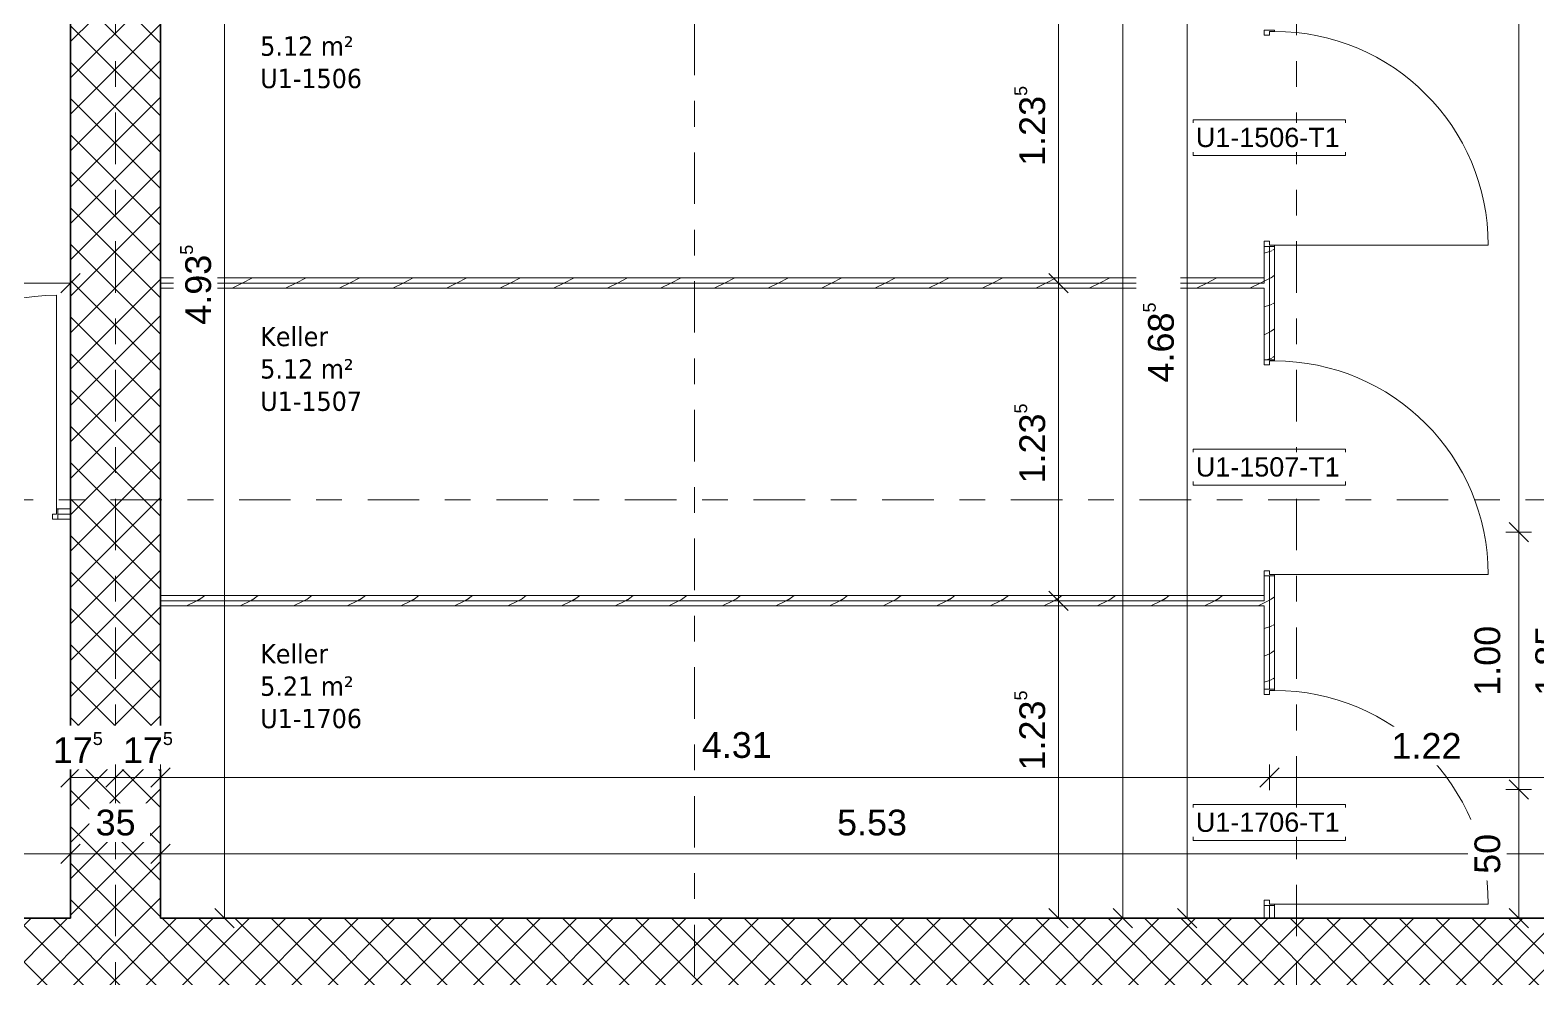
# Model space of a CAD drawing. Header units: metres. Extents: x -86 to 44, y -23 to 39.
# Drawn here: x -22.32 to -16.46, y 18.04 to 21.72 of the extents above; entities that cross this region are included whole.
import ezdxf

# ---------------------------------------------------------------- set-up
doc = ezdxf.new("R2010")
doc.units = ezdxf.units.M
doc.linetypes.add('_Rasterlinie_', pattern=[0.375, 0.2, -0.05, 0.075, -0.05])
for name, color, linetype, lineweight in [('A-____-____-DIMS', 7, 'Continuous', 5), ('A-____-____-DIMS-50', 7, 'Continuous', 5), ('A-AREA-____-IDEN', 7, 'Continuous', 5), ('A-DOOR-____-IDEN', 7, 'Continuous', 5), ('A-DOOR-____-OTLN', 7, 'Continuous', 9), ('A-DOOR-FRAM-MCUT', 7, 'Continuous', 9), ('A-DOOR-OPNG-OTLN', 7, 'Continuous', 9), ('A-WALL-____-MCUT', 7, 'Continuous', 35), ('A-WALL-____-PATT', 7, 'Continuous', 35), ('A-WALL-FNSH-MCUT', 7, 'Continuous', 35), ('S-GRID-____-OTLN', 7, 'Continuous', 5)]:
    doc.layers.add(name, color=color, linetype=linetype, lineweight=lineweight)
doc.styles.add('Arial_1', font='arial.ttf', dxfattribs={"height": 0.1})
doc.styles.add('Arial_2', font='arial.ttf', dxfattribs={"height": 0.075})
doc.styles.add('Verdana_3', font='verdana.ttf', dxfattribs={"width": 0.9, "height": 0.075})
doc.dimstyles.new('Arial_2_00mm_fein', dxfattribs={"dimscale": 0.3048, "dimtxt": 0.102026, "dimasz": 0.246063, "dimexe": 0.164042, "dimexo": 0.0625, "dimgap": 0.123031, "dimtad": 1, "dimdec": 1, "dimlfac": 100, "dimrnd": 0.5, "dimdsep": 46, "dimtxsty": 'Arial_1', "dimblk1": 'OBLIQUE', "dimblk2": 'OBLIQUE', "dimsah": 1, "dimcen": 0.09, "dimazin": 0, "dimtfac": 1, "dimtdec": 4, "dimtix": 1, "dimtmove": 0, "dimatfit": 3, "dimfxl": 0.164042, "dimfxlon": 1, "dimtvp": 1, "dimtfill": 1, "dimtolj": 1, "dimtzin": 0, "dimarcsym": 2})
doc.dimstyles.new('Arial_2_00mm_fein_2', dxfattribs={"dimscale": 0.3048, "dimtxt": 0.102026, "dimasz": 0.246063, "dimexe": 0.164042, "dimexo": 0.0625, "dimgap": 0.123031, "dimtad": 1, "dimrnd": 0.005, "dimzin": 0, "dimdsep": 46, "dimtxsty": 'Arial_1', "dimblk1": 'OBLIQUE', "dimblk2": 'OBLIQUE', "dimsah": 1, "dimcen": 0.09, "dimazin": 0, "dimtfac": 1, "dimtdec": 4, "dimtix": 1, "dimtmove": 0, "dimatfit": 3, "dimfxl": 0.164042, "dimfxlon": 1, "dimtvp": 1, "dimtfill": 1, "dimtolj": 1, "dimtzin": 0, "dimarcsym": 2})
doc.dimstyles.new('SUB_Rohbau_fein', dxfattribs={"dimscale": 0.3048, "dimtxt": 0.102026, "dimasz": 0.246063, "dimexe": 0.164042, "dimexo": 0.0625, "dimgap": 0.123031, "dimtad": 1, "dimdec": 1, "dimlfac": 100, "dimrnd": 0.5, "dimdsep": 46, "dimtxsty": 'Arial_1', "dimblk1": 'OBLIQUE', "dimblk2": 'OBLIQUE', "dimsah": 1, "dimcen": 0.09, "dimazin": 0, "dimtfac": 1, "dimtdec": 4, "dimtix": 1, "dimtmove": 0, "dimatfit": 3, "dimfxl": 0.164042, "dimfxlon": 1, "dimtvp": 1, "dimtfill": 1, "dimtolj": 1, "dimtzin": 0, "dimarcsym": 2})
doc.dimstyles.new('SUB_Rohbau_fein_1', dxfattribs={"dimscale": 0.3048, "dimtxt": 0.102026, "dimasz": 0.246063, "dimexe": 0.164042, "dimexo": 0.0625, "dimgap": 0.123031, "dimtad": 1, "dimrnd": 0.005, "dimzin": 0, "dimdsep": 46, "dimtxsty": 'Arial_1', "dimblk1": 'OBLIQUE', "dimblk2": 'OBLIQUE', "dimsah": 1, "dimcen": 0.09, "dimazin": 0, "dimtfac": 1, "dimtdec": 4, "dimtix": 1, "dimtmove": 0, "dimatfit": 3, "dimfxl": 0.164042, "dimfxlon": 1, "dimtvp": 1, "dimtfill": 1, "dimtolj": 1, "dimtzin": 0, "dimarcsym": 2})
doc.dimstyles.new('SUB_Rohbau_fein_2', dxfattribs={"dimscale": 0.3048, "dimtxt": 0.102026, "dimasz": 0.246063, "dimexe": 0.164042, "dimexo": 0.0625, "dimgap": 0.123031, "dimtad": 1, "dimrnd": 0.005, "dimzin": 0, "dimdsep": 46, "dimtxsty": 'Arial_1', "dimblk1": 'OBLIQUE', "dimblk2": 'OBLIQUE', "dimsah": 1, "dimcen": 0.09, "dimazin": 0, "dimtfac": 1, "dimtdec": 4, "dimtix": 1, "dimtmove": 2, "dimatfit": 3, "dimfxl": 0.164042, "dimfxlon": 1, "dimtvp": 1, "dimtfill": 1, "dimtolj": 1, "dimtzin": 0, "dimarcsym": 2})
doc.dimstyles.new('SUB_Rohbau_fein_3', dxfattribs={"dimscale": 0.3048, "dimtxt": 0.102026, "dimasz": 0.246063, "dimexe": 0.164042, "dimexo": 0.0625, "dimgap": 0.123031, "dimtad": 1, "dimdec": 1, "dimlfac": 100, "dimrnd": 0.5, "dimdsep": 46, "dimtxsty": 'Arial_1', "dimblk1": 'OBLIQUE', "dimblk2": 'OBLIQUE', "dimsah": 1, "dimcen": 0.09, "dimazin": 0, "dimtfac": 1, "dimtdec": 4, "dimtix": 1, "dimtmove": 2, "dimatfit": 3, "dimfxl": 0.164042, "dimfxlon": 1, "dimtvp": 1, "dimtfill": 1, "dimtolj": 1, "dimtzin": 0, "dimarcsym": 2})
doc.dimstyles.new('SUB_Rohbau_fein_9', dxfattribs={"dimscale": 0.3048, "dimtxt": 0.102026, "dimasz": 0.246063, "dimexe": 0.164042, "dimexo": 0.0625, "dimgap": 0.123031, "dimtad": 1, "dimrnd": 0.005, "dimzin": 0, "dimdsep": 46, "dimtxsty": 'Arial_1', "dimblk1": 'OBLIQUE', "dimblk2": 'OBLIQUE', "dimsah": 1, "dimcen": 0.09, "dimazin": 0, "dimtfac": 1, "dimtdec": 4, "dimtix": 1, "dimtmove": 0, "dimatfit": 3, "dimfxl": 0.164042, "dimfxlon": 1, "dimtvp": 1, "dimtfill": 1, "dimtolj": 1, "dimtzin": 0, "dimarcsym": 2})
pattern_1 = [(45, (0, 0), (-0.07071068, 0.07071068), []), (135, (0, 0), (-0.07071068, -0.07071068), [])]
pattern_2 = [(216.87, (0.0833, 0.20825), (0.624749256, 0.416501116), [0.10412, -0.93712]), (206.565, (0.20825, 0.14578), (-0.20825414, -0.2082493), [0.23283, -0.23283]), (198.435, (0.20825, 0.04165), (-0.41650024, -0.20824584), [0.13171, -0.52684])]

# ---------------------------------------------------------------- blocks, each defined once
blk = doc.blocks.new('TU DF 1 - Rahmenstock - stumpf einschlagend - 800x1900 Kellerabteil-V77--01_UG_OK_FFB_AF')
at = {"layer": 'A-DOOR-FRAM-MCUT', "color": 253, "true_color": 0x999999}
for p, q in [((-0.415, 0.02), (-0.42, 0.02)), ((-0.42, 0.02), (-0.42, -0.02)), ((-0.415, 0), (-0.415, 0.02)), ((-0.4, 0), (-0.415, 0)), ((-0.4, -0.02), (-0.4, 0)), ((0.415, 0), (0.4, 0)), ((0.4, 0), (0.4, -0.02)), ((0.42, 0.02), (0.415, 0.02)), ((0.415, 0.02), (0.415, 0)), ((0.42, -0.02), (0.42, 0.02)), ((-0.42, -0.02), (-0.4, -0.02)), ((0.4, -0.02), (0.42, -0.02))]:
    blk.add_line(p, q, dxfattribs=at)
at = {"layer": 'A-DOOR-OPNG-OTLN', "color": 253, "true_color": 0x999999}
blk.add_line((0.415, 0.02), (0.415, 0.85), dxfattribs=at)
blk.add_arc((0.415, 0.02), 0.83, 90, 180, dxfattribs=at)
blk = doc.blocks.new('DIMBLOCK171--01_UG_OK_FFB_AF')
at = {"layer": 'A-____-____-DIMS-50'}
for p, q in [((-25.493, 18.5216), (-25.5305, 18.4841)), ((-25.493, 18.5216), (-25.493, 18.5716)), ((-25.493, 18.5216), (-25.4555, 18.5591)), ((-25.493, 18.5216), (-22.163, 18.5216)), ((-25.493, 18.5216), (-25.493, 18.4716)), ((-22.163, 18.5216), (-22.2005, 18.4841)), ((-22.163, 18.5216), (-22.163, 18.5716)), ((-22.163, 18.5216), (-22.1255, 18.5591)), ((-22.163, 18.5216), (-22.163, 18.4716))]:
    blk.add_line(p, q, dxfattribs=at)
at = {"layer": 'A-____-____-DIMS-50', "color": 0, "insert": (-23.9637, 18.6936), "char_height": 0.1, "width": 0.325653, "attachment_point": 1, "line_spacing_factor": 0.941778, "style": 'Arial_1', "bg_fill": 3, "box_fill_scale": 1.25, "bg_fill_color": 256, "bg_fill_true_color": 13158600, "bg_fill_transparency": 0}
blk.add_mtext('3.33', dxfattribs=at)
blk = doc.blocks.new('_Oblique')
at = {"color": 0, "linetype": 'ByBlock', "lineweight": -2}
blk.add_line((-0.5, -0.5), (0.5, 0.5), dxfattribs=at)
blk = doc.blocks.new('DIMBLOCK172--01_UG_OK_FFB_AF')
at = {"layer": 'A-____-____-DIMS-50'}
for p, q in [((-22.163, 18.5216), (-22.2005, 18.4841)), ((-22.163, 18.5216), (-22.163, 18.5716)), ((-22.163, 18.5216), (-22.1255, 18.5591)), ((-22.163, 18.5216), (-21.813, 18.5216)), ((-22.163, 18.5216), (-22.163, 18.4716)), ((-21.813, 18.5216), (-21.8505, 18.4841)), ((-21.813, 18.5216), (-21.813, 18.5716)), ((-21.813, 18.5216), (-21.7755, 18.5591)), ((-21.813, 18.5216), (-21.813, 18.4716))]:
    blk.add_line(p, q, dxfattribs=at)
at = {"layer": 'A-____-____-DIMS-50', "color": 0, "insert": (-22.0656, 18.6936), "char_height": 0.1, "width": 0.186088, "attachment_point": 1, "line_spacing_factor": 0.941778, "style": 'Arial_1', "bg_fill": 3, "box_fill_scale": 1.25, "bg_fill_color": 256, "bg_fill_true_color": 13158600, "bg_fill_transparency": 0}
blk.add_mtext('35', dxfattribs=at)
blk = doc.blocks.new('DIMBLOCK173--01_UG_OK_FFB_AF')
at = {"layer": 'A-____-____-DIMS-50'}
for p, q in [((-21.813, 18.5216), (-21.8505, 18.4841)), ((-21.813, 18.5216), (-21.813, 18.5716)), ((-21.813, 18.5216), (-21.7755, 18.5591)), ((-21.813, 18.5216), (-16.283, 18.5216)), ((-21.813, 18.5216), (-21.813, 18.4716)), ((-16.283, 18.5216), (-16.3205, 18.4841)), ((-16.283, 18.5216), (-16.283, 18.5716)), ((-16.283, 18.5216), (-16.2455, 18.5591)), ((-16.283, 18.5216), (-16.283, 18.4716))]:
    blk.add_line(p, q, dxfattribs=at)
at = {"layer": 'A-____-____-DIMS-50', "color": 0, "insert": (-19.1837, 18.6936), "char_height": 0.1, "width": 0.325653, "attachment_point": 1, "line_spacing_factor": 0.941778, "style": 'Arial_1', "bg_fill": 3, "box_fill_scale": 1.25, "bg_fill_color": 256, "bg_fill_true_color": 13158600, "bg_fill_transparency": 0}
blk.add_mtext('5.53', dxfattribs=at)
blk = doc.blocks.new('DIMBLOCK184--01_UG_OK_FFB_AF')
at = {"layer": 'A-____-____-DIMS-50'}
for p, q in [((-21.5652, 23.2066), (-21.6152, 23.2066)), ((-21.5652, 23.2066), (-21.6027, 23.2441)), ((-21.5652, 18.2716), (-21.5652, 23.2066)), ((-21.5652, 23.2066), (-21.5277, 23.1691)), ((-21.5652, 23.2066), (-21.5152, 23.2066)), ((-21.5652, 18.2716), (-21.6027, 18.3091)), ((-21.5652, 18.2716), (-21.6152, 18.2716)), ((-21.5652, 18.2716), (-21.5277, 18.2341)), ((-21.5652, 18.2716), (-21.5152, 18.2716))]:
    blk.add_line(p, q, dxfattribs=at)
at = {"layer": 'A-____-____-DIMS-50', "color": 0, "insert": (-21.7372, 20.5774), "char_height": 0.1, "width": 0.388091, "attachment_point": 1, "rotation": 90, "line_spacing_factor": 0.941778, "style": 'Arial_1', "bg_fill": 3, "box_fill_scale": 1.25, "bg_fill_color": 256, "bg_fill_true_color": 13158600, "bg_fill_transparency": 0}
blk.add_mtext('4.93\\A2\\H0.5x;\\S5^  ;\\H2x;', dxfattribs=at)
blk = doc.blocks.new('DIMBLOCK185--01_UG_OK_FFB_AF')
at = {"layer": 'A-____-____-DIMS-50'}
for p, q in [((-16.5343, 18.7716), (-16.5843, 18.7716)), ((-16.5343, 18.7716), (-16.5718, 18.8091)), ((-16.5343, 18.2716), (-16.5343, 18.7716)), ((-16.5343, 18.7716), (-16.4968, 18.7341)), ((-16.5343, 18.7716), (-16.4843, 18.7716)), ((-16.5343, 18.2716), (-16.5718, 18.3091)), ((-16.5343, 18.2716), (-16.5843, 18.2716)), ((-16.5343, 18.2716), (-16.4968, 18.2341)), ((-16.5343, 18.2716), (-16.4843, 18.2716))]:
    blk.add_line(p, q, dxfattribs=at)
at = {"layer": 'A-____-____-DIMS-50', "color": 0, "insert": (-16.7063, 18.444), "char_height": 0.1, "width": 0.186088, "attachment_point": 1, "rotation": 90, "line_spacing_factor": 0.941778, "style": 'Arial_1', "bg_fill": 3, "box_fill_scale": 1.25, "bg_fill_color": 256, "bg_fill_true_color": 13158600, "bg_fill_transparency": 0}
blk.add_mtext('50', dxfattribs=at)
blk = doc.blocks.new('DIMBLOCK186--01_UG_OK_FFB_AF')
at = {"layer": 'A-____-____-DIMS-50'}
for p, q in [((-16.5343, 19.7716), (-16.5718, 19.8091)), ((-16.5343, 19.7716), (-16.5843, 19.7716)), ((-16.5343, 18.7716), (-16.5343, 19.7716)), ((-16.5343, 19.7716), (-16.4968, 19.7341)), ((-16.5343, 19.7716), (-16.4843, 19.7716)), ((-16.5343, 18.7716), (-16.5843, 18.7716)), ((-16.5343, 18.7716), (-16.5718, 18.8091)), ((-16.5343, 18.7716), (-16.4968, 18.7341)), ((-16.5343, 18.7716), (-16.4843, 18.7716))]:
    blk.add_line(p, q, dxfattribs=at)
at = {"layer": 'A-____-____-DIMS-50', "color": 0, "char_height": 0.1, "width": 0.325653, "attachment_point": 1, "rotation": 90, "line_spacing_factor": 0.941778, "style": 'Arial_1', "bg_fill": 3, "box_fill_scale": 1.25, "bg_fill_color": 256, "bg_fill_true_color": 13158600, "bg_fill_transparency": 0}
for s, insert in [('1.00', (-16.7063, 19.1359)), ('1.85', (-16.4697, 19.1359))]:
    blk.add_mtext(s, dxfattribs=dict(at, insert=insert))
blk = doc.blocks.new('DIMBLOCK187--01_UG_OK_FFB_AF')
at = {"layer": 'A-____-____-DIMS-50'}
for p, q in [((-16.5343, 27.2516), (-16.5843, 27.2516)), ((-16.5343, 27.2516), (-16.5718, 27.2891)), ((-16.5343, 19.7716), (-16.5343, 27.2516)), ((-16.5343, 27.2516), (-16.4968, 27.2141)), ((-16.5343, 27.2516), (-16.4843, 27.2516)), ((-16.5343, 19.7716), (-16.5718, 19.8091)), ((-16.5343, 19.7716), (-16.5843, 19.7716)), ((-16.5343, 19.7716), (-16.4968, 19.7341)), ((-16.5343, 19.7716), (-16.4843, 19.7716))]:
    blk.add_line(p, q, dxfattribs=at)
at = {"layer": 'A-____-____-DIMS-50', "color": 0, "insert": (-16.7063, 23.3759), "char_height": 0.1, "width": 0.325653, "attachment_point": 1, "rotation": 90, "line_spacing_factor": 0.941778, "style": 'Arial_1', "bg_fill": 3, "box_fill_scale": 1.25, "bg_fill_color": 256, "bg_fill_true_color": 13158600, "bg_fill_transparency": 0}
blk.add_mtext('7.48', dxfattribs=at)
blk = doc.blocks.new('DIMBLOCK207--01_UG_OK_FFB_AF')
at = {"layer": 'A-____-____-DIMS-50'}
for p, q in [((-17.823, 22.9566), (-17.8605, 22.9941)), ((-17.823, 22.9566), (-17.873, 22.9566)), ((-17.823, 18.2716), (-17.823, 22.9566)), ((-17.823, 22.9566), (-17.7855, 22.9191)), ((-17.823, 22.9566), (-17.773, 22.9566)), ((-17.823, 18.2716), (-17.8605, 18.3091)), ((-17.823, 18.2716), (-17.873, 18.2716)), ((-17.823, 18.2716), (-17.7855, 18.2341)), ((-17.823, 18.2716), (-17.773, 18.2716))]:
    blk.add_line(p, q, dxfattribs=at)
at = {"layer": 'A-____-____-DIMS-50', "color": 0, "insert": (-17.995, 20.3529), "char_height": 0.1, "width": 0.388091, "attachment_point": 1, "rotation": 90, "line_spacing_factor": 0.941778, "style": 'Arial_1', "bg_fill": 3, "box_fill_scale": 1.25, "bg_fill_color": 256, "bg_fill_true_color": 13158600, "bg_fill_transparency": 0}
blk.add_mtext('4.68\\A2\\H0.5x;\\S5^  ;\\H2x;', dxfattribs=at)
blk = doc.blocks.new('DIMBLOCK210--01_UG_OK_FFB_AF')
at = {"layer": 'A-____-____-DIMS-50'}
for p, q in [((-18.073, 29.8016), (-18.1105, 29.8391)), ((-18.073, 29.8016), (-18.123, 29.8016)), ((-18.073, 18.2716), (-18.073, 29.8016)), ((-18.073, 29.8016), (-18.0355, 29.7641)), ((-18.073, 29.8016), (-18.023, 29.8016)), ((-18.073, 18.2716), (-18.1105, 18.3091)), ((-18.073, 18.2716), (-18.123, 18.2716)), ((-18.073, 18.2716), (-18.0355, 18.2341)), ((-18.073, 18.2716), (-18.023, 18.2716))]:
    blk.add_line(p, q, dxfattribs=at)
at = {"layer": 'A-____-____-DIMS-50', "color": 0, "insert": (-18.245, 23.8621), "char_height": 0.1, "width": 0.418697, "attachment_point": 1, "rotation": 90, "line_spacing_factor": 0.941778, "style": 'Arial_1', "bg_fill": 3, "box_fill_scale": 1.25, "bg_fill_color": 256, "bg_fill_true_color": 13158600, "bg_fill_transparency": 0}
blk.add_mtext('11.53', dxfattribs=at)
blk = doc.blocks.new('DIMBLOCK1682--01_UG_OK_FFB_AF')
at = {"layer": 'A-____-____-DIMS-50'}
for p, q in [((-22.163, 18.8191), (-22.2005, 18.7816)), ((-22.163, 18.8191), (-22.163, 18.8691)), ((-22.163, 18.8191), (-22.1255, 18.8566)), ((-22.163, 18.8191), (-21.988, 18.8191)), ((-22.163, 18.8191), (-22.163, 18.7691)), ((-21.988, 18.8191), (-22.0255, 18.7816)), ((-21.988, 18.8191), (-21.988, 18.8691)), ((-21.988, 18.8191), (-21.9505, 18.8566)), ((-21.988, 18.8191), (-21.988, 18.7691))]:
    blk.add_line(p, q, dxfattribs=at)
at = {"layer": 'A-____-____-DIMS-50', "color": 0, "insert": (-22.2321, 18.9947), "char_height": 0.1, "width": 0.248525, "attachment_point": 1, "line_spacing_factor": 0.941778, "style": 'Arial_1', "bg_fill": 3, "box_fill_scale": 1.25, "bg_fill_color": 256, "bg_fill_true_color": 13158600, "bg_fill_transparency": 0}
blk.add_mtext('17\\A2\\H0.5x;\\S5^  ;\\H2x;', dxfattribs=at)
blk = doc.blocks.new('DIMBLOCK1683--01_UG_OK_FFB_AF')
at = {"layer": 'A-____-____-DIMS-50'}
for p, q in [((-21.988, 18.8191), (-22.0255, 18.7816)), ((-21.988, 18.8191), (-21.988, 18.8691)), ((-21.988, 18.8191), (-21.9505, 18.8566)), ((-21.988, 18.8191), (-21.813, 18.8191)), ((-21.988, 18.8191), (-21.988, 18.7691)), ((-21.813, 18.8191), (-21.8505, 18.7816)), ((-21.813, 18.8191), (-21.813, 18.8691)), ((-21.813, 18.8191), (-21.7755, 18.8566)), ((-21.813, 18.8191), (-21.813, 18.7691))]:
    blk.add_line(p, q, dxfattribs=at)
at = {"layer": 'A-____-____-DIMS-50', "color": 0, "insert": (-21.9594, 18.9947), "char_height": 0.1, "width": 0.248525, "attachment_point": 1, "line_spacing_factor": 0.941778, "style": 'Arial_1', "bg_fill": 3, "box_fill_scale": 1.25, "bg_fill_color": 256, "bg_fill_true_color": 13158600, "bg_fill_transparency": 0}
blk.add_mtext('17\\A2\\H0.5x;\\S5^  ;\\H2x;', dxfattribs=at)
blk = doc.blocks.new('DIMBLOCK1684--01_UG_OK_FFB_AF')
at = {"layer": 'A-____-____-DIMS-50'}
for p, q in [((-21.813, 18.8191), (-21.8505, 18.7816)), ((-21.813, 18.8191), (-21.813, 18.8691)), ((-21.813, 18.8191), (-21.7755, 18.8566)), ((-21.813, 18.8191), (-17.503, 18.8191)), ((-21.813, 18.8191), (-21.813, 18.7691)), ((-17.503, 18.8191), (-17.5405, 18.7816)), ((-17.503, 18.8191), (-17.503, 18.8691)), ((-17.503, 18.8191), (-17.4655, 18.8566)), ((-17.503, 18.8191), (-17.503, 18.7691))]:
    blk.add_line(p, q, dxfattribs=at)
at = {"layer": 'A-____-____-DIMS-50', "color": 0, "insert": (-19.7094, 18.9947), "char_height": 0.1, "width": 0.325653, "attachment_point": 1, "line_spacing_factor": 0.941778, "style": 'Arial_1', "bg_fill": 3, "box_fill_scale": 1.25, "bg_fill_color": 256, "bg_fill_true_color": 13158600, "bg_fill_transparency": 0}
blk.add_mtext('4.31', dxfattribs=at)
blk = doc.blocks.new('DIMBLOCK1685--01_UG_OK_FFB_AF')
at = {"layer": 'A-____-____-DIMS-50'}
for p, q in [((-17.503, 18.8191), (-17.5405, 18.7816)), ((-17.503, 18.8191), (-17.503, 18.8691)), ((-17.503, 18.8191), (-17.4655, 18.8566)), ((-17.503, 18.8191), (-16.283, 18.8191)), ((-17.503, 18.8191), (-17.503, 18.7691)), ((-16.283, 18.8191), (-16.3205, 18.7816)), ((-16.283, 18.8191), (-16.283, 18.8691)), ((-16.283, 18.8191), (-16.2455, 18.8566)), ((-16.283, 18.8191), (-16.283, 18.7691))]:
    blk.add_line(p, q, dxfattribs=at)
at = {"layer": 'A-____-____-DIMS-50', "color": 0, "insert": (-17.0287, 18.9911), "char_height": 0.1, "width": 0.325653, "attachment_point": 1, "line_spacing_factor": 0.941778, "style": 'Arial_1', "bg_fill": 3, "box_fill_scale": 1.25, "bg_fill_color": 256, "bg_fill_true_color": 13158600, "bg_fill_transparency": 0}
blk.add_mtext('1.22', dxfattribs=at)
blk = doc.blocks.new('DIMBLOCK1686--01_UG_OK_FFB_AF')
at = {"layer": 'A-____-____-DIMS-50'}
for p, q in [((-18.323, 19.5053), (-18.3605, 19.5428)), ((-18.323, 19.5053), (-18.373, 19.5053)), ((-18.323, 18.2716), (-18.323, 19.5053)), ((-18.323, 19.5053), (-18.2855, 19.4678)), ((-18.323, 19.5053), (-18.273, 19.5053)), ((-18.323, 18.2716), (-18.3605, 18.3091)), ((-18.323, 18.2716), (-18.373, 18.2716)), ((-18.323, 18.2716), (-18.2855, 18.2341)), ((-18.323, 18.2716), (-18.273, 18.2716))]:
    blk.add_line(p, q, dxfattribs=at)
at = {"layer": 'A-____-____-DIMS-50', "color": 0, "insert": (-18.495, 18.8457), "char_height": 0.1, "width": 0.388091, "attachment_point": 1, "rotation": 90, "line_spacing_factor": 0.941778, "style": 'Arial_1', "bg_fill": 3, "box_fill_scale": 1.25, "bg_fill_color": 256, "bg_fill_true_color": 13158600, "bg_fill_transparency": 0}
blk.add_mtext('1.23\\A2\\H0.5x;\\S5^  ;\\H2x;', dxfattribs=at)
blk = doc.blocks.new('DIMBLOCK1687--01_UG_OK_FFB_AF')
at = {"layer": 'A-____-____-DIMS-50'}
for p, q in [((-18.323, 20.7391), (-18.3605, 20.7766)), ((-18.323, 20.7391), (-18.373, 20.7391)), ((-18.323, 19.5053), (-18.323, 20.7391)), ((-18.323, 20.7391), (-18.2855, 20.7016)), ((-18.323, 20.7391), (-18.273, 20.7391)), ((-18.323, 19.5053), (-18.3605, 19.5428)), ((-18.323, 19.5053), (-18.373, 19.5053)), ((-18.323, 19.5053), (-18.2855, 19.4678)), ((-18.323, 19.5053), (-18.273, 19.5053))]:
    blk.add_line(p, q, dxfattribs=at)
at = {"layer": 'A-____-____-DIMS-50', "color": 0, "insert": (-18.495, 19.9605), "char_height": 0.1, "width": 0.388091, "attachment_point": 1, "rotation": 90, "line_spacing_factor": 0.941778, "style": 'Arial_1', "bg_fill": 3, "box_fill_scale": 1.25, "bg_fill_color": 256, "bg_fill_true_color": 13158600, "bg_fill_transparency": 0}
blk.add_mtext('1.23\\A2\\H0.5x;\\S5^  ;\\H2x;', dxfattribs=at)
blk = doc.blocks.new('DIMBLOCK1688--01_UG_OK_FFB_AF')
at = {"layer": 'A-____-____-DIMS-50'}
for p, q in [((-18.323, 21.9728), (-18.3605, 22.0103)), ((-18.323, 21.9728), (-18.373, 21.9728)), ((-18.323, 20.7391), (-18.323, 21.9728)), ((-18.323, 21.9728), (-18.2855, 21.9353)), ((-18.323, 21.9728), (-18.273, 21.9728)), ((-18.323, 20.7391), (-18.3605, 20.7766)), ((-18.323, 20.7391), (-18.373, 20.7391)), ((-18.323, 20.7391), (-18.2855, 20.7016)), ((-18.323, 20.7391), (-18.273, 20.7391))]:
    blk.add_line(p, q, dxfattribs=at)
at = {"layer": 'A-____-____-DIMS-50', "color": 0, "insert": (-18.495, 21.1942), "char_height": 0.1, "width": 0.388091, "attachment_point": 1, "rotation": 90, "line_spacing_factor": 0.941778, "style": 'Arial_1', "bg_fill": 3, "box_fill_scale": 1.25, "bg_fill_color": 256, "bg_fill_true_color": 13158600, "bg_fill_transparency": 0}
blk.add_mtext('1.23\\A2\\H0.5x;\\S5^  ;\\H2x;', dxfattribs=at)
blk = doc.blocks.new('DIMBLOCK1720--01_UG_OK_FFB_AF')
at = {"layer": 'A-____-____-DIMS-50'}
for p, q in [((-23.383, 20.739), (-23.383, 20.789)), ((-23.383, 20.739), (-23.3455, 20.7765)), ((-22.163, 20.739), (-22.163, 20.789)), ((-22.163, 20.739), (-22.1255, 20.7765)), ((-23.383, 20.739), (-23.4205, 20.7015)), ((-23.383, 20.739), (-22.163, 20.739)), ((-23.383, 20.739), (-23.383, 20.689)), ((-22.163, 20.739), (-22.2005, 20.7015)), ((-22.163, 20.739), (-22.163, 20.689))]:
    blk.add_line(p, q, dxfattribs=at)
at = {"layer": 'A-____-____-DIMS-50', "color": 0, "insert": (-22.9087, 20.911), "char_height": 0.1, "width": 0.325653, "attachment_point": 1, "line_spacing_factor": 0.941778, "style": 'Arial_1', "bg_fill": 3, "box_fill_scale": 1.25, "bg_fill_color": 256, "bg_fill_true_color": 13158600, "bg_fill_transparency": 0}
blk.add_mtext('1.22', dxfattribs=at)

msp = doc.modelspace()

# ---------------------------------------------------------------- hatches: boundary and pattern name
at = {"layer": 'A-WALL-____-PATT', "lineweight": 9}
h = msp.add_hatch(dxfattribs=at)
h.set_pattern_fill('FP_1', color=256, style=0, pattern_type=2)
h.set_pattern_definition(pattern_1)
h.paths.add_polyline_path([(-22.163, 18.2716), (-21.813, 18.2716), (-21.813, 23.4566), (-22.163, 23.4566), (-22.163, 18.2905)])
at = {"layer": 'A-WALL-____-PATT', "lineweight": 9, "true_color": 0xc3b7ad}
h = msp.add_hatch(dxfattribs=at)
h.set_pattern_fill('FP_4', color=9, style=0, pattern_type=2)
h.set_pattern_definition(pattern_2)
h.paths.add_polyline_path([(-17.523, 18.2716), (-17.503, 18.2716), (-17.503, 18.3216), (-17.523, 18.3216), (-17.523, 18.2765)])
h.paths.add_polyline_path([(-17.503, 19.1616), (-17.503, 19.6016), (-17.523, 19.6016), (-17.523, 19.1616)])
h.paths.add_polyline_path([(-17.523, 20.4416), (-17.503, 20.4416), (-17.503, 20.8816), (-17.523, 20.8816), (-17.523, 20.7191)])
h.paths.add_polyline_path([(-17.503, 21.7216), (-17.503, 22.0391), (-17.523, 22.0391), (-17.523, 21.7216)])
h.paths.add_polyline_path([(-17.503, 22.8791), (-17.503, 22.9566), (-17.523, 22.9566), (-17.523, 22.8791)])
h = msp.add_hatch(dxfattribs=at)
h.set_pattern_fill('FP_4', color=9, style=0, pattern_type=2)
h.set_pattern_definition(pattern_2)
h.paths.add_polyline_path([(-17.483, 18.2716), (-17.483, 18.3216), (-17.503, 18.3216), (-17.503, 18.2716)])
h.paths.add_polyline_path([(-17.483, 19.1616), (-17.483, 19.6016), (-17.503, 19.6016), (-17.503, 19.1616)])
h.paths.add_polyline_path([(-17.483, 20.4416), (-17.483, 20.8816), (-17.503, 20.8816), (-17.503, 20.4416)])
h.paths.add_polyline_path([(-17.483, 21.7216), (-17.483, 22.0391), (-17.503, 22.0391), (-17.503, 21.7216)])
h.paths.add_polyline_path([(-17.483, 22.8791), (-17.483, 22.9566), (-17.503, 22.9566), (-17.503, 22.8791), (-17.4952, 22.8791)])
h = msp.add_hatch(dxfattribs=at)
h.set_pattern_fill('FP_4', color=9, style=0, pattern_type=2)
h.set_pattern_definition(pattern_2)
h.paths.add_polyline_path([(-17.523, 20.7391), (-17.523, 20.7591), (-21.813, 20.7591), (-21.813, 20.7391), (-18.9641, 20.7391)])
h = msp.add_hatch(dxfattribs=at)
h.set_pattern_fill('FP_4', color=9, style=0, pattern_type=2)
h.set_pattern_definition(pattern_2)
h.paths.add_polyline_path([(-17.523, 20.7191), (-17.523, 20.7391), (-21.813, 20.7391), (-21.813, 20.7191), (-18.9641, 20.7191)])
h = msp.add_hatch(dxfattribs=at)
h.set_pattern_fill('FP_4', color=9, style=0, pattern_type=2)
h.set_pattern_definition(pattern_2)
h.paths.add_polyline_path([(-22.1664, 19.8416), (-22.163, 19.8416), (-22.163, 19.8616), (-22.213, 19.8616), (-22.213, 19.8416), (-22.1708, 19.8416)])
h.paths.add_polyline_path([(-25.493, 19.8416), (-23.053, 19.8416), (-23.053, 19.8616), (-25.493, 19.8616)])
h = msp.add_hatch(dxfattribs=at)
h.set_pattern_fill('FP_4', color=9, style=0, pattern_type=2)
h.set_pattern_definition(pattern_2)
h.paths.add_polyline_path([(-22.1697, 19.8216), (-22.163, 19.8216), (-22.163, 19.8416), (-22.213, 19.8416), (-22.213, 19.8216), (-22.1786, 19.8216)])
h.paths.add_polyline_path([(-25.493, 19.8216), (-23.053, 19.8216), (-23.053, 19.8416), (-25.493, 19.8416)])
h = msp.add_hatch(dxfattribs=at)
h.set_pattern_fill('FP_4', color=9, style=0, pattern_type=2)
h.set_pattern_definition(pattern_2)
h.paths.add_polyline_path([(-21.7909, 19.5053), (-17.523, 19.5053), (-17.523, 19.5253), (-21.813, 19.5253), (-21.813, 19.5053), (-21.8072, 19.5053)])
h = msp.add_hatch(dxfattribs=at)
h.set_pattern_fill('FP_4', color=9, style=0, pattern_type=2)
h.set_pattern_definition(pattern_2)
h.paths.add_polyline_path([(-21.315, 19.4853), (-17.523, 19.4853), (-17.523, 19.5053), (-21.813, 19.5053), (-21.813, 19.4853), (-21.7687, 19.4853)])
at = {"layer": 'A-WALL-____-PATT', "lineweight": 9}
h = msp.add_hatch(dxfattribs=at)
h.set_pattern_fill('FP_1', color=256, style=0, pattern_type=2)
h.set_pattern_definition(pattern_1)
h.paths.add_polyline_path([(-25.0335, 17.9716), (-16.283, 17.9716), (-16.283, 18.2716), (-25.493, 18.2716), (-25.493, 17.9716)])

# ---------------------------------------------------------------- linework, layer by layer
at = {"layer": 'A-WALL-____-MCUT'}
for p, q in [((-22.163, 23.4566), (-22.163, 18.2716)), ((-21.813, 20.7391), (-21.813, 23.2066)), ((-21.813, 18.2716), (-21.813, 20.7391)), ((-22.163, 18.2716), (-25.493, 18.2716)), ((-16.283, 18.2716), (-21.813, 18.2716))]:
    msp.add_line(p, q, dxfattribs=at)
at = {"layer": 'A-WALL-____-MCUT', "color": 253, "lineweight": 9, "true_color": 0x999999}
for p, q in [((-17.503, 20.4416), (-17.503, 20.8816)), ((-17.523, 20.7391), (-17.523, 20.7591)), ((-21.813, 20.7391), (-17.523, 20.7391)), ((-22.163, 19.8416), (-22.213, 19.8416)), ((-17.503, 19.1616), (-17.503, 19.6016)), ((-17.523, 19.5053), (-17.523, 19.5253)), ((-21.813, 19.5053), (-17.523, 19.5053)), ((-17.503, 18.2716), (-17.503, 18.3216))]:
    msp.add_line(p, q, dxfattribs=at)
at = {"layer": 'A-WALL-FNSH-MCUT', "color": 253, "lineweight": 9, "true_color": 0x999999}
for p, q in [((-17.523, 20.8816), (-17.523, 20.7591)), ((-17.483, 20.8816), (-17.523, 20.8816)), ((-17.483, 20.4416), (-17.483, 20.8816)), ((-17.523, 20.7591), (-21.813, 20.7591)), ((-21.813, 20.7191), (-17.523, 20.7191)), ((-17.523, 20.7191), (-17.523, 20.4416)), ((-17.523, 20.4416), (-17.483, 20.4416)), ((-22.163, 19.8616), (-22.213, 19.8616)), ((-22.213, 19.8616), (-22.213, 19.8216)), ((-22.213, 19.8216), (-22.163, 19.8216)), ((-17.523, 19.6016), (-17.523, 19.5253)), ((-17.483, 19.6016), (-17.523, 19.6016)), ((-17.483, 19.1616), (-17.483, 19.6016)), ((-17.523, 19.5253), (-21.813, 19.5253)), ((-21.813, 19.4853), (-17.523, 19.4853)), ((-17.523, 19.4853), (-17.523, 19.1616)), ((-17.523, 19.1616), (-17.483, 19.1616)), ((-17.523, 18.3216), (-17.523, 18.2716)), ((-17.483, 18.3216), (-17.523, 18.3216)), ((-17.483, 18.2716), (-17.483, 18.3216))]:
    msp.add_line(p, q, dxfattribs=at)
at = {"layer": 'S-GRID-____-OTLN', "color": 8, "linetype": '_Rasterlinie_', "true_color": 0x808080}
for p, q in [((-21.988, 35.9016), (-21.988, 15.5711)), ((-17.398, 35.9016), (-17.398, 15.5711)), ((-19.738, -3.9534), (-19.738, 34.9016)), ((-33.508, 19.8966), (28.7515, 19.8966))]:
    msp.add_line(p, q, dxfattribs=at)

# ---------------------------------------------------------------- block references
at = {"layer": 'A-DOOR-____-OTLN', "color": 253, "true_color": 0x999999, "rotation": 269.9999999999999}
for p in [(-17.503, 21.3016), (-17.503, 20.0216), (-17.503, 18.7416)]:
    msp.add_blockref('TU DF 1 - Rahmenstock - stumpf einschlagend - 800x1900 Kellerabteil-V77--01_UG_OK_FFB_AF', p, dxfattribs=at)
at = {"layer": 'A-DOOR-____-OTLN', "color": 253, "true_color": 0x999999}
msp.add_blockref('TU DF 1 - Rahmenstock - stumpf einschlagend - 800x1900 Kellerabteil-V77--01_UG_OK_FFB_AF', (-22.633, 19.8416), dxfattribs=at)

# ---------------------------------------------------------------- texts
at = {"layer": 'A-AREA-____-IDEN', "color": 8, "true_color": 0x808080, "char_height": 0.075, "attachment_point": 1, "style": 'Verdana_3'}
for s, insert, width in [('5.12 m²', (-21.426, 21.6972), 0.472595), ('U1-1506', (-21.426, 21.5715), 0.497848), ('Keller', (-21.426, 20.5691), 0.331899), ('5.12 m²', (-21.426, 20.4434), 0.472595), ('U1-1507', (-21.426, 20.3178), 0.497848), ('Keller', (-21.426, 19.3365), 0.331899), ('5.21 m²', (-21.426, 19.2109), 0.472595), ('U1-1706', (-21.426, 19.0852), 0.497848)]:
    msp.add_mtext(s, dxfattribs=dict(at, insert=insert, width=width))

# ---------------------------------------------------------------- next in the draw order: dimensions: what is measured, and where the dimension line sits
at = {"layer": 'A-____-____-DIMS'}
for base, p1, p2, dimstyle, override, picture, middle in [((-22.163, 20.739), (-23.383, 20.789), (-22.163, 20.789), 'SUB_Rohbau_fein_9', {"dimpost": '<>', "dimfxl": 1.22}, 'DIMBLOCK1720--01_UG_OK_FFB_AF', (-22.773, 20.8267)), ((-22.163, 18.5216), (-25.493, 18.5716), (-22.163, 18.5716), 'SUB_Rohbau_fein_1', {"dimpost": '<>', "dimfxl": 3.33}, 'DIMBLOCK171--01_UG_OK_FFB_AF', (-23.828, 18.6101))]:
    dim = msp.add_linear_dim(base=base, p1=p1, p2=p2, dimstyle=dimstyle, override=override, dxfattribs=at)
    dim.commit()
    dim.dimension.update_dxf_attribs({"geometry": picture, "text_midpoint": middle})
dim = msp.add_linear_dim(base=(-21.988, 18.8191), p1=(-22.163, 18.8691), p2=(-21.988, 18.8691), text='\\A1;17\\Q;{\\A1;{\\H0.5x;\\S5^ ;}}', dimstyle='SUB_Rohbau_fein_3', override={"dimpost": '<>', "dimfxl": 0.175}, dxfattribs=at)
dim.commit()
dim.dimension.update_dxf_attribs({"geometry": 'DIMBLOCK1682--01_UG_OK_FFB_AF', "text_midpoint": (-22.1079, 18.928), "dimtype": 160})

# ---------------------------------------------------------------- next in the draw order: dimensions: what is measured, and where the dimension line sits
dim = msp.add_linear_dim(base=(-21.813, 18.5216), p1=(-22.163, 18.5716), p2=(-21.813, 18.5716), dimstyle='SUB_Rohbau_fein', override={"dimpost": '<>', "dimfxl": 0.35}, dxfattribs=at)
dim.commit()
dim.dimension.update_dxf_attribs({"geometry": 'DIMBLOCK172--01_UG_OK_FFB_AF', "text_midpoint": (-21.988, 18.6101)})

# ---------------------------------------------------------------- next in the draw order: dimensions: what is measured, and where the dimension line sits
dim = msp.add_linear_dim(base=(-16.283, 18.5216), p1=(-21.813, 18.5716), p2=(-16.283, 18.5716), dimstyle='SUB_Rohbau_fein_1', override={"dimpost": '<>', "dimfxl": 5.53}, dxfattribs=at)
dim.commit()
dim.dimension.update_dxf_attribs({"geometry": 'DIMBLOCK173--01_UG_OK_FFB_AF', "text_midpoint": (-19.048, 18.6101)})

# ---------------------------------------------------------------- next in the draw order: dimensions: what is measured, and where the dimension line sits
dim = msp.add_linear_dim(base=(-21.5652, 23.2066), p1=(-21.6152, 18.2716), p2=(-21.6152, 23.2066), angle=90, text='\\A1;4.93\\Q;{\\A1;{\\H0.5x;\\S5^ ;}}', dimstyle='SUB_Rohbau_fein_1', override={"dimpost": '<>', "dimfxl": 4.935004}, dxfattribs=at)
dim.commit()
dim.dimension.update_dxf_attribs({"geometry": 'DIMBLOCK184--01_UG_OK_FFB_AF', "text_midpoint": (-21.6538, 20.7391)})
dim = msp.add_linear_dim(base=(-17.823, 22.9566), p1=(-17.873, 18.2716), p2=(-17.773, 22.9566), angle=90, text='\\A1;4.68\\Q;{\\A1;{\\H0.5x;\\S5^ ;}}', dimstyle='SUB_Rohbau_fein_2', override={"dimpost": '<>', "dimfxl": 4.686071}, dxfattribs=at)
dim.commit()
dim.dimension.update_dxf_attribs({"geometry": 'DIMBLOCK207--01_UG_OK_FFB_AF', "text_midpoint": (-17.9284, 20.5469), "dimtype": 160, "text_rotation": 90})
dim = msp.add_linear_dim(base=(-16.5343, 18.7716), p1=(-16.5843, 18.2716), p2=(-16.5843, 18.7716), angle=90, dimstyle='Arial_2_00mm_fein', override={"dimpost": '<>', "dimfxl": 0.5}, dxfattribs=at)
dim.commit()
dim.dimension.update_dxf_attribs({"geometry": 'DIMBLOCK185--01_UG_OK_FFB_AF', "text_midpoint": (-16.6229, 18.5216)})

# ---------------------------------------------------------------- next in the draw order: linework, layer by layer
at = {"layer": 'A-DOOR-____-IDEN', "flags": 128}
for points in [[(-17.7991, 21.3734), (-17.2071, 21.3734), (-17.2071, 21.2344), (-17.7991, 21.2344)], [(-17.7991, 20.0934), (-17.2071, 20.0934), (-17.2071, 19.9544), (-17.7991, 19.9544)], [(-17.7991, 18.7134), (-17.2071, 18.7134), (-17.2071, 18.5744), (-17.7991, 18.5744)]]:
    msp.add_lwpolyline(points, close=True, dxfattribs=at)

# ---------------------------------------------------------------- next in the draw order: dimensions: what is measured, and where the dimension line sits
at = {"layer": 'A-____-____-DIMS'}
dim = msp.add_linear_dim(base=(-18.073, 29.8016), p1=(-18.123, 18.2716), p2=(-18.123, 29.8016), angle=90, dimstyle='SUB_Rohbau_fein_1', override={"dimpost": '<>', "dimfxl": 11.53}, dxfattribs=at)
dim.commit()
dim.dimension.update_dxf_attribs({"geometry": 'DIMBLOCK210--01_UG_OK_FFB_AF', "text_midpoint": (-18.1616, 24.0366)})
dim = msp.add_linear_dim(base=(-16.5343, 19.7716), p1=(-16.5843, 18.7716), p2=(-16.5843, 19.7716), angle=90, text='<>\\X1.85', dimstyle='Arial_2_00mm_fein_2', override={"dimpost": '<>', "dimfxl": 1}, dxfattribs=at)
dim.commit()
dim.dimension.update_dxf_attribs({"geometry": 'DIMBLOCK186--01_UG_OK_FFB_AF', "text_midpoint": (-16.5343, 19.2716)})
dim = msp.add_linear_dim(base=(-21.813, 18.8191), p1=(-21.988, 18.8691), p2=(-21.813, 18.8691), text='\\A1;17\\Q;{\\A1;{\\H0.5x;\\S5^ ;}}', dimstyle='SUB_Rohbau_fein_3', override={"dimpost": '<>', "dimfxl": 0.175}, dxfattribs=at)
dim.commit()
dim.dimension.update_dxf_attribs({"geometry": 'DIMBLOCK1683--01_UG_OK_FFB_AF', "text_midpoint": (-21.8351, 18.928), "dimtype": 160})

# ---------------------------------------------------------------- next in the draw order: texts
at = {"layer": 'A-DOOR-____-IDEN', "char_height": 0.075, "width": 0.689451, "attachment_point": 1, "style": 'Arial_2', "bg_fill": 3, "box_fill_scale": 1.25, "bg_fill_color": 256, "bg_fill_true_color": 13158600, "bg_fill_transparency": 0}
for s, insert in [('U1-1506-T1', (-17.7891, 21.3425)), ('U1-1507-T1', (-17.7891, 20.0625)), ('U1-1706-T1', (-17.7891, 18.6825))]:
    msp.add_mtext(s, dxfattribs=dict(at, insert=insert))

# ---------------------------------------------------------------- next in the draw order: dimensions: what is measured, and where the dimension line sits
at = {"layer": 'A-____-____-DIMS'}
dim = msp.add_linear_dim(base=(-16.5343, 27.2516), p1=(-16.5843, 19.7716), p2=(-16.5843, 27.2516), angle=90, dimstyle='Arial_2_00mm_fein_2', override={"dimpost": '<>', "dimfxl": 7.48}, dxfattribs=at)
dim.commit()
dim.dimension.update_dxf_attribs({"geometry": 'DIMBLOCK187--01_UG_OK_FFB_AF', "text_midpoint": (-16.6229, 23.5116)})
dim = msp.add_linear_dim(base=(-17.503, 18.8191), p1=(-21.813, 18.8691), p2=(-17.503, 18.8691), dimstyle='SUB_Rohbau_fein_2', override={"dimpost": '<>', "dimfxl": 4.31}, dxfattribs=at)
dim.commit()
dim.dimension.update_dxf_attribs({"geometry": 'DIMBLOCK1684--01_UG_OK_FFB_AF', "text_midpoint": (-19.5466, 18.928), "dimtype": 160})

# ---------------------------------------------------------------- next in the draw order: dimensions: what is measured, and where the dimension line sits
dim = msp.add_linear_dim(base=(-18.323, 19.5053), p1=(-18.373, 18.2716), p2=(-18.373, 19.5053), angle=90, text='\\A1;1.23\\Q;{\\A1;{\\H0.5x;\\S5^ ;}}', dimstyle='SUB_Rohbau_fein_2', override={"dimpost": '<>', "dimfxl": 1.233751}, dxfattribs=at)
dim.commit()
dim.dimension.update_dxf_attribs({"geometry": 'DIMBLOCK1686--01_UG_OK_FFB_AF', "text_midpoint": (-18.4284, 19.0397), "dimtype": 160, "text_rotation": 90})
dim = msp.add_linear_dim(base=(-16.283, 18.8191), p1=(-17.503, 18.8691), p2=(-16.283, 18.8691), dimstyle='SUB_Rohbau_fein_9', override={"dimpost": '<>', "dimfxl": 1.22}, dxfattribs=at)
dim.commit()
dim.dimension.update_dxf_attribs({"geometry": 'DIMBLOCK1685--01_UG_OK_FFB_AF', "text_midpoint": (-16.893, 18.9068)})

# ---------------------------------------------------------------- next in the draw order: dimensions: what is measured, and where the dimension line sits
dim = msp.add_linear_dim(base=(-18.323, 20.7391), p1=(-18.373, 19.5053), p2=(-18.373, 20.7391), angle=90, text='\\A1;1.23\\Q;{\\A1;{\\H0.5x;\\S5^ ;}}', dimstyle='SUB_Rohbau_fein_9', override={"dimpost": '<>', "dimfxl": 1.233751}, dxfattribs=at)
dim.commit()
dim.dimension.update_dxf_attribs({"geometry": 'DIMBLOCK1687--01_UG_OK_FFB_AF', "text_midpoint": (-18.4116, 20.1222)})

# ---------------------------------------------------------------- next in the draw order: dimensions: what is measured, and where the dimension line sits
dim = msp.add_linear_dim(base=(-18.323, 21.9728), p1=(-18.373, 20.7391), p2=(-18.373, 21.9728), angle=90, text='\\A1;1.23\\Q;{\\A1;{\\H0.5x;\\S5^ ;}}', dimstyle='SUB_Rohbau_fein_9', override={"dimpost": '<>', "dimfxl": 1.233751}, dxfattribs=at)
dim.commit()
dim.dimension.update_dxf_attribs({"geometry": 'DIMBLOCK1688--01_UG_OK_FFB_AF', "text_midpoint": (-18.4116, 21.3559)})

doc.saveas('drawing.dxf')
